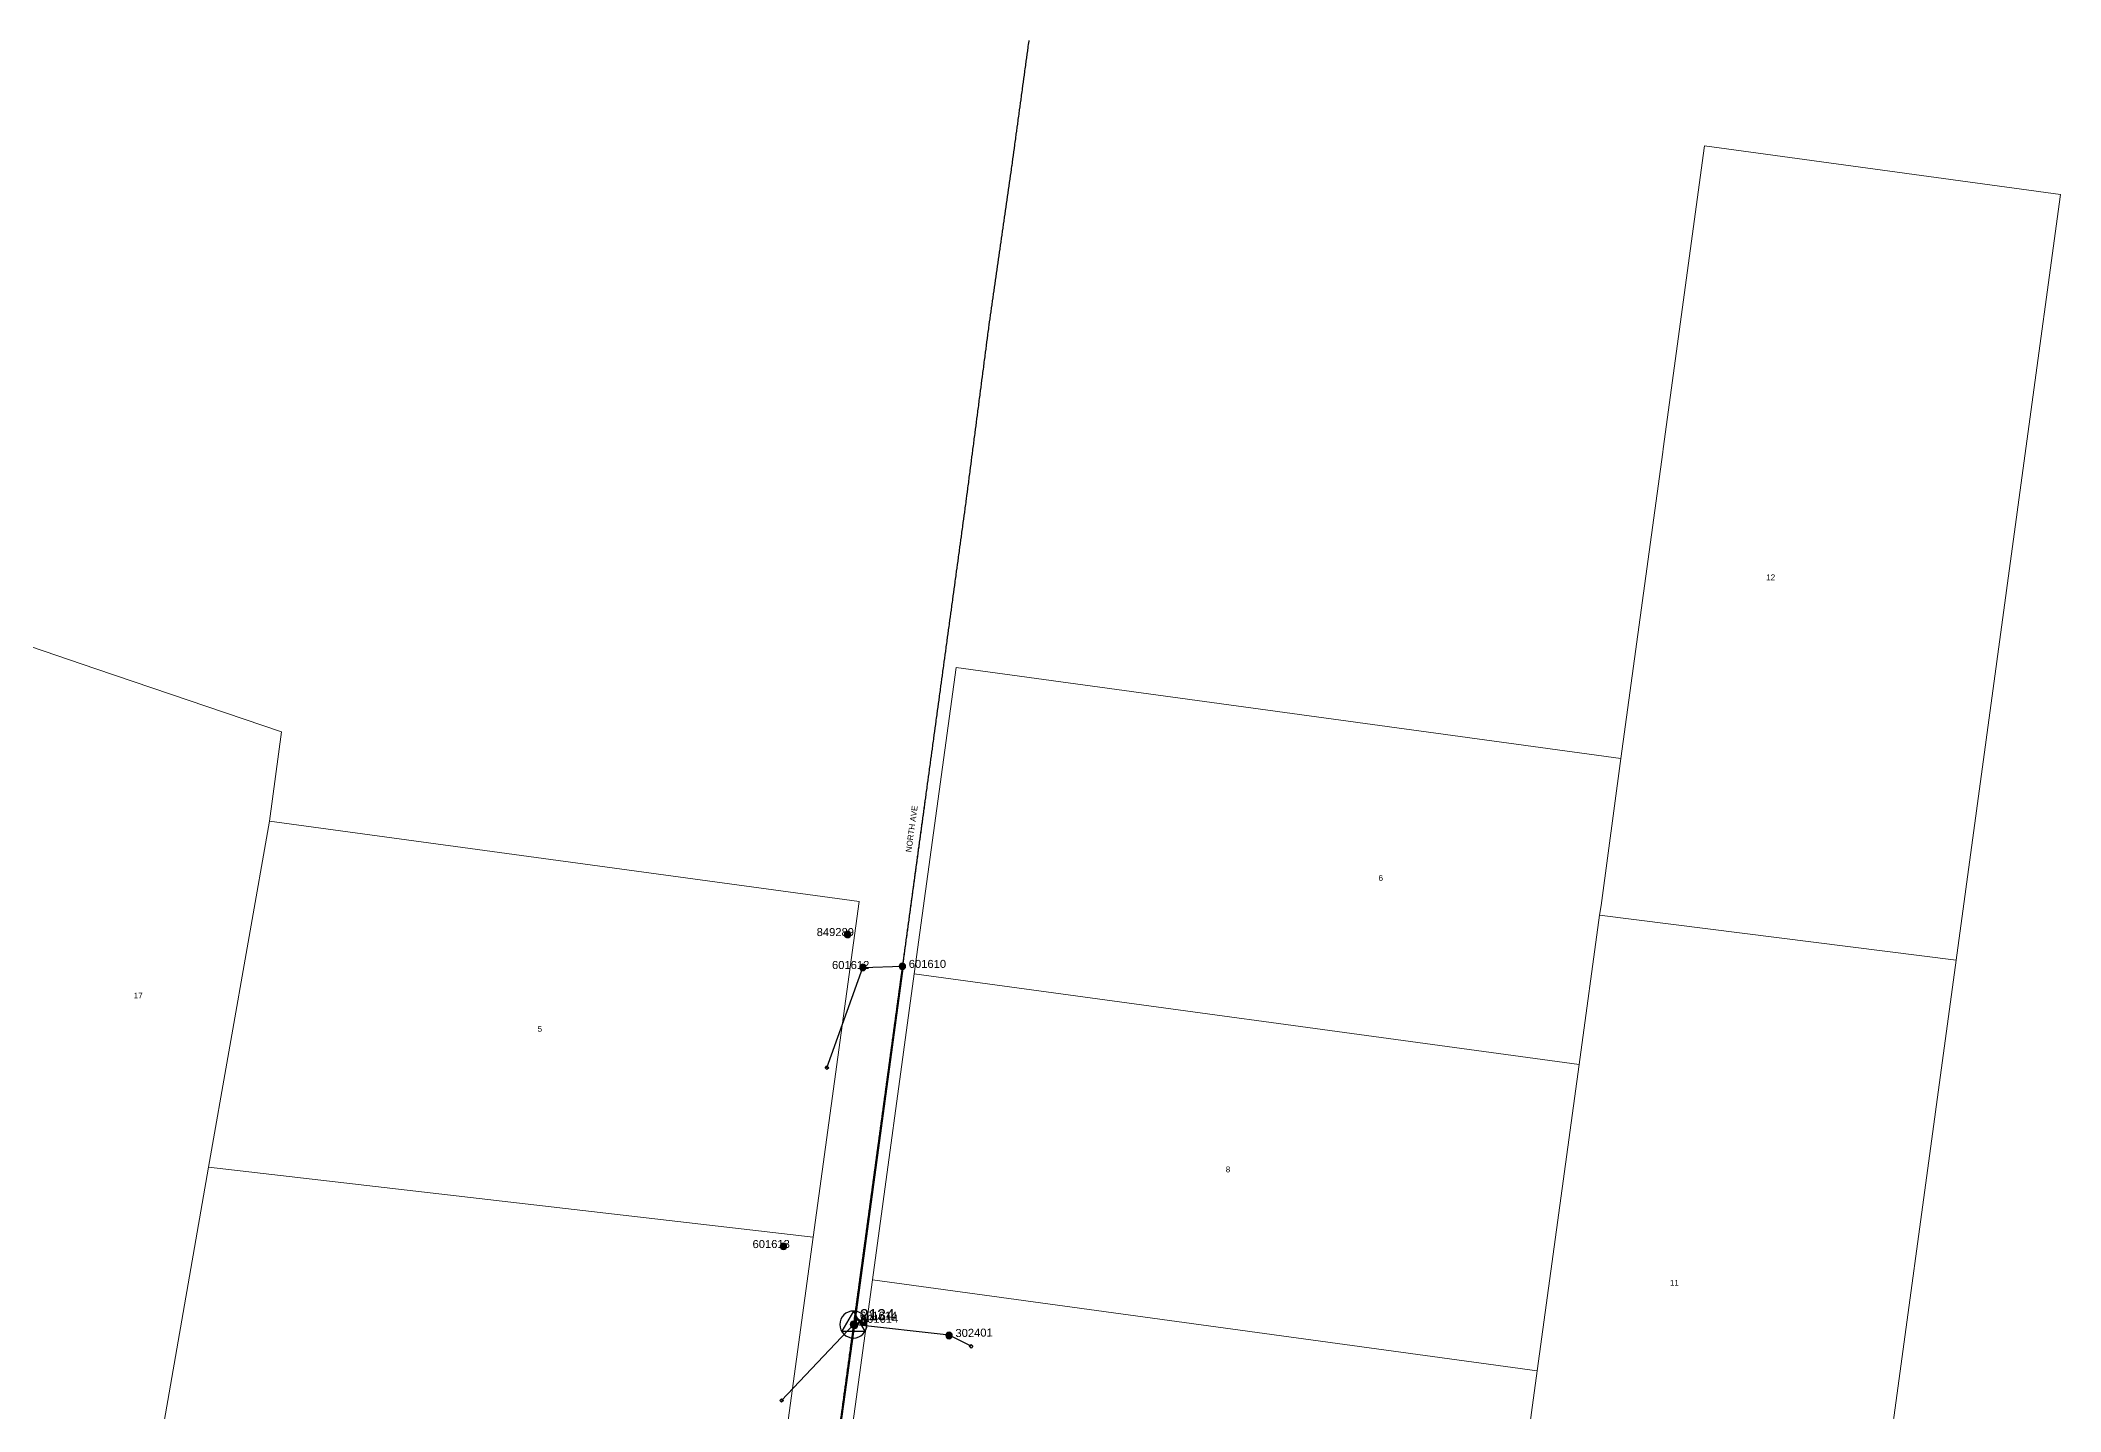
# Model space of a CAD drawing. Header units: metres. Extents: x 293449 to 294690, y 6242028 to 6242850.
# Drawn here: x 294039 to 294670, y 6242422 to 6242850 of the extents above; entities that cross this region are included whole.
import ezdxf
from ezdxf.enums import TextEntityAlignment as Align

# ---------------------------------------------------------------- set-up
doc = ezdxf.new("R2010")
doc.units = ezdxf.units.M
doc.linetypes.add('Cable Exist OH', pattern=[1, 1, 0])
doc.layers.get('0').update_dxf_attribs({"color": 6})
doc.layers.add('Cadastre Land Parcels_SP_EXT', color=9, linetype='Continuous', lineweight=5)
doc.layers.add('Cadastre Roads_SP_EXT', color=9, linetype='Continuous', lineweight=5)
for name, color, linetype in [('Equip_LV_EXT', 7, 'Continuous'), ('Mains_HV_EXT', 7, 'Continuous'), ('Mains_LV_EXT', 7, 'Continuous'), ('OH_Details_SP_MISC', 7, 'Continuous'), ('Services_SP_EXT', 7, 'Continuous'), ('Sub_SP_TR_HV_LV_EXT', 7, 'Continuous'), ('SupportsOH_SP_TR_HV_LV_SL_EXT', 7, 'Continuous')]:
    doc.layers.add(name, color=color, linetype=linetype)
doc.styles.add('POLE_LABEL', font='arial.ttf')
doc.styles.get("Standard").update_dxf_attribs({"font": 'arial.ttf'})

# ---------------------------------------------------------------- blocks, each defined once
blk = doc.blocks.new('SUB_POLE_EXT')
blk.add_wipeout([(0, 4.22), (0.42, 4.2), (0.83, 4.14), (1.21, 4.05), (1.62, 3.9), (1.99, 3.72), (2.35, 3.51), (2.68, 3.26), (2.99, 2.99), (3.28, 2.66), (3.52, 2.34), (3.76, 1.92), (3.9, 1.62), (4.04, 1.23), (4.18, 0.63), (4.22, 0), (4.18, -0.61), (4.06, -1.15), (3.9, -1.62), (3.58, -2.24), (3.22, -2.73), (2.97, -3.01), (2.68, -3.26), (2.36, -3.5), (2, -3.72), (1.64, -3.89), (1.25, -4.03), (0.82, -4.14), (0.42, -4.2), (0, -4.22), (-0.41, -4.2), (-0.8, -4.15), (-1.21, -4.05), (-1.62, -3.9), (-1.99, -3.73), (-2.35, -3.51), (-2.68, -3.26), (-2.96, -3.02), (-3.23, -2.72), (-3.51, -2.35), (-3.71, -2.01), (-3.91, -1.6), (-4.05, -1.21), (-4.16, -0.76), (-4.22, -0.14), (-4.21, 0.39), (-4.14, 0.83), (-4.03, 1.27), (-3.9, 1.63), (-3.71, 2.02), (-3.5, 2.37), (-3.28, 2.67), (-2.99, 2.99), (-2.68, 3.27), (-2.33, 3.52), (-1.98, 3.73), (-1.63, 3.9), (-1.2, 4.05), (-0.78, 4.15), (-0.4, 4.21)])
blk.add_line((2.16, 0.48), (2.16, 0.48, 0))
blk.add_lwpolyline([(-4.22, 0, 1), (4.22, 0, 1)], format="xyb", close=True)
blk.add_lwpolyline([(2.14, 0.52), (0, 4.22), (-3.66, -2.11), (3.66, -2.11)], close=True)
for tag, height, flags, p in [('STREET_CODE', 0.2, 9, (1.5, 0)), ('ASSET_NUM', 3.5, 8, (2, 2)), ('CONSTRUCTED_VOLTAGE', 0.2, 9, (1.5, -0.2)), ('OPERATING_VOLTAGE', 0.2, 9, (1.5, -0.6)), ('OPERATED_BY', 0.2, 9, (1.5, -0.8)), ('ORIENTATION', 0.2, 9, (1.5, -1.2)), ('OWNED_BY', 0.2, 9, (1.5, -1.4)), ('SECONDARY_VOLTAGE', 0.2, 9, (1.5, -1.6)), ('STATE', 0.2, 9, (1.5, -1.8)), ('SUBSTATION_TYPE', 0.2, 9, (1.5, -2)), ('STREETNAME', 0.2, 9, (1.5, -2.8)), ('SUBURB', 0.2, 9, (1.5, -3)), ('Z', 0.2, 1, (1.5, -3.4)), ('NO_PHASES', 0.2, 9, (1.5, -0.4)), ('MAINTAINED_BY', 0.2, 9, (1.5, -1)), ('USAGE', 0.2, 9, (1.5, -2.2)), ('LEGEND', 0.2, 9, (1.5, -2.4)), ('LOCATION', 0.2, 9, (1.5, -2.6)), ('NOTES', 0.2, 9, (1.5, -3.2))]:
    blk.add_attdef(tag, text='', height=height, dxfattribs=dict(flags=flags)).set_placement(p, align=Align.MIDDLE_LEFT)
blk = doc.blocks.new('LV_OH_LINKS_DISTFUSE_EXT')
for p, q in [((0, 0), (0.96, 0)), ((3.84, 0), (4.8, 0))]:
    blk.add_line(p, q)
blk.add_lwpolyline([(3.84, -1.2), (3.84, 1.2), (0.96, -1.2), (0.96, 1.2)], close=True)
at = {"flags": 9}
for tag, p in [('ACTUAL_STATUS', (0, 0)), ('CONSTRUCTED_VOLTAGE', (0, -0.2)), ('OPERATING_VOLTAGE', (0, -0.6)), ('ORIENTATION', (0, -0.8)), ('OWNED_BY', (0, -1)), ('STATE', (0, -1.2)), ('SWITCH_TYPE', (0, -1.4)), ('NO_PHASES', (0, -0.4)), ('USAGE', (0, -1.6)), ('NOTES', (0, -1.8))]:
    blk.add_attdef(tag, text='', height=0.2, dxfattribs=at).set_placement(p, align=Align.MIDDLE_LEFT)
at = {"flags": 1}
blk.add_attdef('Z', (0, 0), '', height=0.2, dxfattribs=at)
blk = doc.blocks.new('CCP_EXT')
blk.add_wipeout([(0, 0.57), (0.57, 0), (0, -0.57), (-0.57, 0)])
blk.add_lwpolyline([(-0.57, 0), (0, 0.57), (0.57, 0), (0, -0.57), (-0.57, 0)])
at = {"flags": 1}
blk.add_attdef('Z', (0, 0), '', height=0.2, dxfattribs=at)
at = {"flags": 9}
for tag, p in [('CCP_TYPE', (0, 0)), ('CONSTRUCTED_VOLTAGE', (0, -0.2)), ('OPERATING_VOLTAGE', (0, -0.6)), ('ORIENTATION', (0, -0.8)), ('OWNED_BY', (0, -1)), ('STATE', (0, -1.8)), ('NO_PHASES', (0, -0.4)), ('USAGE', (0, -1.2)), ('LEGEND', (0, -1.4)), ('LIFE_SUPPORT', (0, -1.6)), ('NOTES', (0, -2))]:
    blk.add_attdef(tag, text='', height=0.2, dxfattribs=at).set_placement(p, align=Align.MIDDLE_LEFT)
blk = doc.blocks.new('POLE_EXT')
blk.add_hatch(color=256).paths.add_polyline_path([(-1, 0, 1), (1, 0, 1)])
blk.add_lwpolyline([(-1, 0, 1), (1, 0, 1)], format="xyb", close=True)
for tag, height, flags, p in [('pNumber', 2.5, 8, (-17.84, 2.07)), ('OWNED_BY', 0.2, 9, (1.35, -0.4)), ('SPECIAL_USE', 0.2, 9, (1.35, -0.8)), ('STATE', 0.2, 9, (1.35, -1)), ('cLV', 0.2, 9, (1.35, -1.4)), ('hDepth', 0.2, 9, (1.35, -1.6)), ('hDia', 0.2, 9, (1.35, -1.8)), ('cHV', 0.2, 9, (1.35, -2)), ('cLinedev', 0.2, 9, (1.35, -3.4)), ('pExisting', 0.2, 9, (1.35, -3.8)), ('pFooting', 0.2, 9, (1.35, -4.4)), ('pNew', 0.2, 9, (1.35, -4.6)), ('pRelocate', 0.2, 9, (1.35, -5)), ('pRemove', 0.2, 9, (1.35, -5.2)), ('pReplace', 0.2, 9, (1.35, -5.4)), ('pStay', 0.2, 9, (1.35, -5.6)), ('pType', 0.2, 9, (1.35, -5.8)), ('cspan', 0.2, 9, (1.35, -6)), ('STREETNAME', 0.2, 9, (1.35, -6.2)), ('SUBURB', 0.2, 9, (1.35, -6.4)), ('PARENT', 0.2, 9, (1.35, -0.6)), ('USAGE', 0.2, 9, (1.35, -1.2)), ('LBRACKET', 0.2, 9, (1.35, -2.2)), ('LExisting', 0.2, 9, (1.35, -2.4)), ('LANTNUMBER', 0.2, 9, (1.35, -2.6)), ('LOther', 0.2, 9, (1.35, -2.8)), ('LRemove', 0.2, 9, (1.35, -3)), ('LEGEND', 0.2, 9, (1.35, -3.2)), ('LOCATION', 0.2, 9, (1.35, -3.6)), ('PFNUMBER', 0.2, 9, (1.35, -4)), ('NEWPFNUMBER', 0.2, 9, (1.35, -4.2)), ('OPERATED_BY', 0.2, 9, (1.36, -7.01)), ('NOTES', 0.2, 9, (1.35, -6.6)), ('MAINTAINED_BY', 0.2, 9, (1.36, -6.81))]:
    blk.add_attdef(tag, text='', height=height, dxfattribs=dict(flags=flags)).set_placement(p, align=Align.MIDDLE_LEFT)
at = {"style": 'POLE_LABEL'}
for tag, height, flags, p in [('STRUCTURE_PLANT_NUMBER', 0.2, 9, (1.35, 0.03)), ('ASSET_NUM', 2.5, 8, (2, 2)), ('STREET_CODE', 0.2, 9, (1.35, -0.2))]:
    blk.add_attdef(tag, text='', height=height, dxfattribs=dict(at, flags=flags)).set_placement(p, align=Align.MIDDLE_LEFT)
at = {"flags": 1}
blk.add_attdef('Z', (1.35, -7.33), '', height=0.2, dxfattribs=at)

msp = doc.modelspace()

# ---------------------------------------------------------------- linework, layer by layer
at = {"layer": 'Cadastre Land Parcels_SP_EXT', "linetype": 'Continuous'}
for points in [[(294545.57, 6242722.64), (294545.42, 6242721.58), (294532.36, 6242625.92), (294526.16, 6242580.04), (294525.73, 6242576.94), (294637.13, 6242562.92), (294659.23, 6242725.1), (294669.73, 6242802.16), (294558.5, 6242817.32), (294545.57, 6242722.64)], [(294055.98, 6242653.98), (294035.54, 6242660.92), (293994.33, 6242406.89), (294073.29, 6242396.1), (294091.17, 6242498.21), (294110.14, 6242606.34), (294113.93, 6242634.2), (294055.98, 6242653.98)], [(294532.36, 6242625.92), (294324.69, 6242654.3), (294311.63, 6242558.65), (294519.3, 6242530.27), (294525.73, 6242576.94), (294526.16, 6242580.04), (294532.36, 6242625.92)], [(294294.36, 6242581.22), (294110.14, 6242606.34), (294091.17, 6242498.21), (294280.05, 6242476.36), (294294.36, 6242581.22)], [(294637.13, 6242562.92), (294525.73, 6242576.94), (294519.3, 6242530.27), (294506.23, 6242434.61), (294493.2, 6242338.87), (294604.46, 6242323.67), (294637.13, 6242562.92)], [(294264.96, 6242374.53), (294266.76, 6242378.83), (294267.06, 6242381.06), (294280.05, 6242476.36), (294091.17, 6242498.21), (294073.29, 6242396.1), (294256.58, 6242371.13), (294261.24, 6242371.71), (294264.96, 6242374.53)]]:
    msp.add_lwpolyline(points, close=True, dxfattribs=at)
at = {"layer": 'Mains_HV_EXT', "linetype": 'Cable Exist OH'}
msp.add_lwpolyline([(294292.61, 6242449.07), (294281.15, 6242363.92)], dxfattribs=at)
at = {"layer": 'Mains_LV_EXT', "linetype": 'Cable Exist OH'}
msp.add_lwpolyline([(294314.93, 6242612.5), (294307.9, 6242560.99)], dxfattribs=at)

# ---------------------------------------------------------------- block references
at = {"layer": 'SupportsOH_SP_TR_HV_LV_SL_EXT'}
ref = msp.add_blockref('POLE_EXT', (294290.78, 6242570.94), dxfattribs=at)
ref.add_attrib('ASSET_NUM', '849289', dxfattribs={"layer": '0', "height": 2.5, "style": 'POLE_LABEL'}).set_placement((294292.78, 6242571.69), align=Align.MIDDLE_RIGHT)
ref = msp.add_blockref('POLE_EXT', (294295.57, 6242560.65), dxfattribs=at)
ref.add_attrib('ASSET_NUM', '601612', dxfattribs={"layer": '0', "height": 2.5, "rotation": 0.0172, "style": 'POLE_LABEL'}).set_placement((294297.57, 6242561.4), align=Align.MIDDLE_RIGHT)
ref = msp.add_blockref('POLE_EXT', (294307.9, 6242560.99), dxfattribs=at)
ref.add_attrib('ASSET_NUM', '601610', dxfattribs={"layer": '0', "height": 2.5, "style": 'POLE_LABEL'}).set_placement((294309.9, 6242561.74), align=Align.MIDDLE_LEFT)
ref = msp.add_blockref('POLE_EXT', (294270.74, 6242473.5), dxfattribs=at)
ref.add_attrib('ASSET_NUM', '601613', dxfattribs={"layer": '0', "height": 2.5, "rotation": 0.22816, "style": 'POLE_LABEL'}).set_placement((294272.74, 6242474.25), align=Align.MIDDLE_RIGHT)

# ---------------------------------------------------------------- texts
at = {"layer": 'Cadastre Land Parcels_SP_EXT'}
for s, p in [('12', (294577.76, 6242681.63)), ('6', (294456.65, 6242587.69)), ('17', (294067.77, 6242550.95)), ('5', (294193.93, 6242540.53)), ('8', (294408.93, 6242496.63)), ('11', (294547.68, 6242461.21))]:
    msp.add_text(s, height=1.8, dxfattribs=at).set_placement(p)
at = {"layer": 'Cadastre Roads_SP_EXT'}
msp.add_text('NORTH AVE', height=1.8, rotation=82.22383, dxfattribs=at).set_placement((294310.7, 6242596.53))

# ---------------------------------------------------------------- next in the draw order: block references
at = {"layer": 'Services_SP_EXT'}
for p in [(294284.34, 6242529.31), (294270.14, 6242425.33)]:
    msp.add_blockref('CCP_EXT', p, dxfattribs=at)
at = {"layer": 'Sub_SP_TR_HV_LV_EXT'}
ref = msp.add_blockref('SUB_POLE_EXT', (294292.61, 6242449.07), dxfattribs=at)
ref.add_attrib('ASSET_NUM', '2134', dxfattribs={"layer": '0', "height": 3.5}).set_placement((294294.61, 6242449.33), align=Align.BOTTOM_LEFT)

# ---------------------------------------------------------------- next in the draw order: linework, layer by layer
at = {"layer": 'Cadastre Land Parcels_SP_EXT', "linetype": 'Continuous'}
for points in [[(294519.3, 6242530.27), (294311.63, 6242558.65), (294298.56, 6242463), (294506.23, 6242434.61), (294519.3, 6242530.27)], [(294506.23, 6242434.61), (294298.56, 6242463), (294286.73, 6242376.33), (294286.66, 6242375.54), (294286.65, 6242374.74), (294286.72, 6242373.95), (294286.85, 6242373.16), (294287.06, 6242372.39), (294287.32, 6242371.64), (294287.65, 6242370.91), (294288.03, 6242370.21), (294288.47, 6242369.54), (294288.97, 6242368.92), (294289.52, 6242368.34), (294290.12, 6242367.82), (294290.77, 6242367.36), (294291.46, 6242366.96), (294292.18, 6242366.62), (294292.93, 6242366.34), (294293.7, 6242366.13), (294294.49, 6242365.97), (294493.2, 6242338.87), (294506.23, 6242434.61)]]:
    msp.add_lwpolyline(points, close=True, dxfattribs=at)
at = {"layer": 'Mains_HV_EXT', "linetype": 'Cable Exist OH'}
msp.add_lwpolyline([(294347.39, 6242850.28), (294341.76, 6242809.06), (294334.92, 6242761.48), (294327.85, 6242707.19), (294322.22, 6242665.93), (294314.95, 6242612.72), (294307.98, 6242561.64), (294292.61, 6242449.07)], dxfattribs=at)
at = {"layer": 'Mains_LV_EXT', "linetype": 'Cable Exist OH'}
for points in [[(294307.9, 6242560.99), (294292.61, 6242449.07)], [(294292.61, 6242449.07), (294280.97, 6242363.87)]]:
    msp.add_lwpolyline(points, dxfattribs=at)
at = {"layer": 'OH_Details_SP_MISC', "color": 7, "linetype": 'Continuous', "flags": 128}
msp.add_lwpolyline([(294308.18, 6242560.99), (294292.96, 6242449.06), (294281.16, 6242363.93), (294273.83, 6242306.09), (294259.6, 6242203.11)], dxfattribs=at)
at = {"layer": 'Services_SP_EXT'}
for points in [[(294284.34, 6242529.31), (294295.57, 6242560.65), (294307.9, 6242560.99)], [(294270.14, 6242425.33), (294292.61, 6242449.07)]]:
    msp.add_lwpolyline(points, dxfattribs=at)

# ---------------------------------------------------------------- next in the draw order: block references
at = {"layer": 'Equip_LV_EXT'}
for p in [(294292.2, 6242449.99), (294292.61, 6242450.08)]:
    msp.add_blockref('LV_OH_LINKS_DISTFUSE_EXT', p, dxfattribs=at)
at = {"layer": 'SupportsOH_SP_TR_HV_LV_SL_EXT'}
ref = msp.add_blockref('POLE_EXT', (294292.61, 6242449.07), dxfattribs=at)
ref.add_attrib('ASSET_NUM', '601614', dxfattribs={"layer": '0', "height": 2.5, "style": 'POLE_LABEL'}).set_placement((294294.61, 6242449.83), align=Align.BOTTOM_LEFT)
ref = msp.add_blockref('POLE_EXT', (294292.94, 6242448.85), dxfattribs=at)
ref.add_attrib('ASSET_NUM', '601614', dxfattribs={"layer": '0', "height": 2.5, "style": 'POLE_LABEL'}).set_placement((294294.94, 6242450.85), align=Align.MIDDLE_LEFT)

# ---------------------------------------------------------------- next in the draw order: block references
at = {"layer": 'Services_SP_EXT'}
msp.add_blockref('CCP_EXT', (294329.35, 6242442.28), dxfattribs=at)

# ---------------------------------------------------------------- next in the draw order: linework, layer by layer
msp.add_lwpolyline([(294329.35, 6242442.28), (294322.56, 6242445.79), (294292.61, 6242449.07)], dxfattribs=at)

# ---------------------------------------------------------------- next in the draw order: block references
at = {"layer": 'SupportsOH_SP_TR_HV_LV_SL_EXT'}
ref = msp.add_blockref('POLE_EXT', (294322.48, 6242445.64), dxfattribs=at)
ref.add_attrib('ASSET_NUM', '302401', dxfattribs={"layer": '0', "height": 2.5, "rotation": 1, "style": 'POLE_LABEL'}).set_placement((294324.48, 6242446.39), align=Align.MIDDLE_LEFT)

doc.saveas('drawing.dxf')
